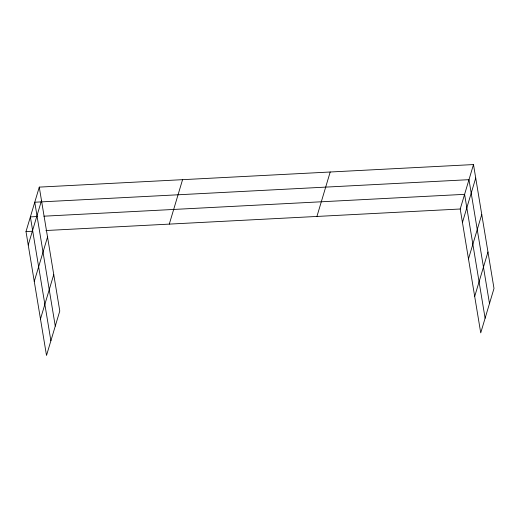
<?xml version="1.0" encoding="UTF-8"?>
<svg xmlns="http://www.w3.org/2000/svg" width="520" height="520" viewBox="0 0 520 520"><rect width="100%" height="100%" fill="white"/><g stroke="black" fill="none" stroke-linecap="round" stroke-linejoin="round"><path stroke-width="0.78" d="M39.273 187.115L59.781 310.999L46.508 355.44L26 231.556L39.273 187.115L473.493 164.56L494 288.444L480.727 332.885L460.219 209.001L473.493 164.56M28.23 245.024L41.503 200.583M34.262 281.457L47.535 237.022M40.476 319L53.748 274.56M169.292 224.114L182.566 179.673M316.927 216.444L330.2 172.003M462.449 222.469L475.722 178.029M468.481 258.901L481.754 214.468M474.695 296.445L487.968 252.005M37.544 216.515L30.381 216.892L50.889 340.776M43.914 216.19L464.594 194.337L485.108 318.221M26 231.556L32.37 231.225M45.903 230.522L460.219 209.001M489.489 303.557L468.975 179.673L34.762 202.228L55.27 326.111"/></g></svg>
